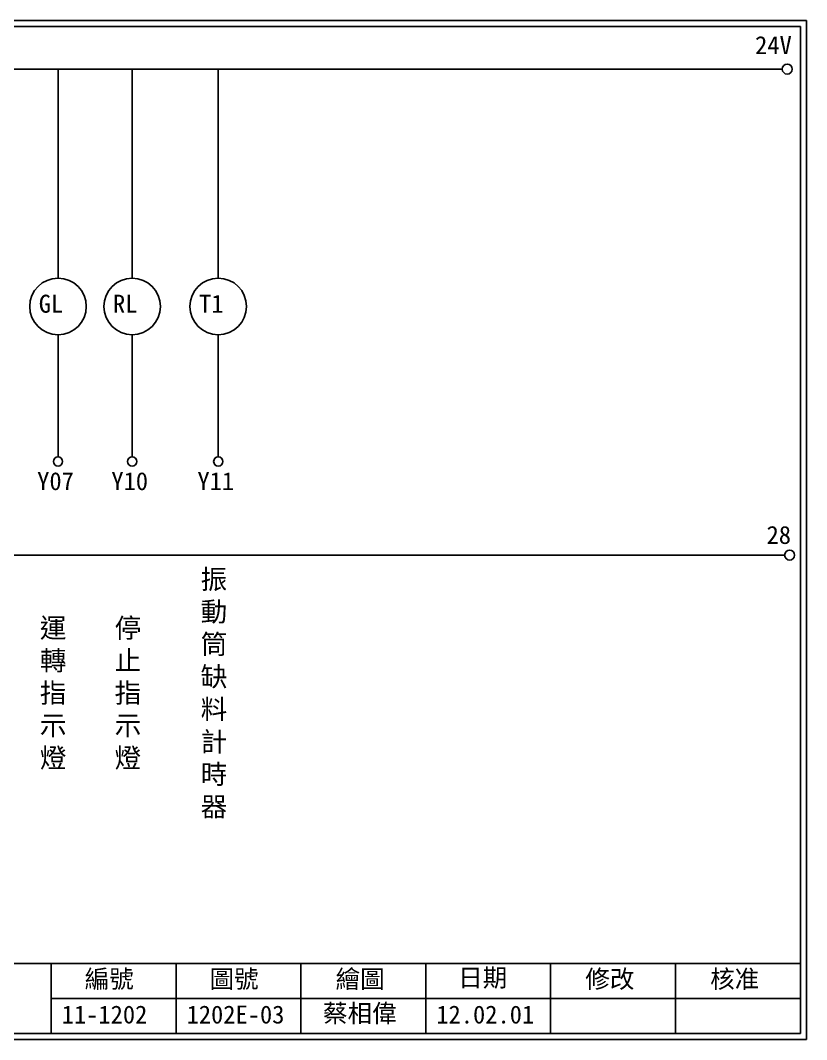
# Model space of a CAD drawing. Extents: x 325 to 612, y 3 to 207.
# Drawn here: x 454.9 to 612.3, y 3 to 207 of the extents above; entities that cross this region are included whole.
import ezdxf

# ---------------------------------------------------------------- set-up
doc = ezdxf.new("R2010")
doc.units = 0
doc.layers.get('0').update_dxf_attribs({"linetype": 'CONTINUOUS'})
doc.layers.add('圖框層', color=7, linetype='CONTINUOUS')
doc.layers.add('標尺寸層', color=3, linetype='CONTINUOUS')
doc.styles.add('CNS', font='romanc.shx', dxfattribs={"bigfont": 'chineset.shx'})
doc.styles.add('STSL', font='KAIU.TTF')

msp = doc.modelspace()

# ---------------------------------------------------------------- linework, layer by layer
for centre in [(608.44, 197.22), (608.92, 99.96)]:
    msp.add_circle(centre, 1)
at = {"layer": '圖框層', "color": 7}
for p, q in [((612.32, 206.97), (325.32, 206.97)), ((612.32, 3), (612.32, 206.97)), ((611.07, 205.72), (326.57, 205.72)), ((611.07, 4.25), (611.07, 205.72)), ((326.57, 18.25), (611.07, 18.25)), ((461.07, 4.25), (461.07, 18.25)), ((486.07, 4.25), (486.07, 18.25)), ((511.07, 4.25), (511.07, 18.25)), ((536.07, 4.25), (536.07, 18.25)), ((561.07, 4.25), (561.07, 18.25)), ((586.07, 4.25), (586.07, 18.25)), ((461.07, 11.25), (611.07, 11.25)), ((326.57, 4.25), (611.07, 4.25)), ((325.32, 3), (612.32, 3))]:
    msp.add_line(p, q, dxfattribs=at)
at = {"layer": '標尺寸層', "color": 7}
for p, q in [((329.84, 197.22), (607.44, 197.22)), ((462.44, 197.22), (462.44, 155.39)), ((477.29, 197.22), (477.29, 155.39)), ((494.52, 197.22), (494.52, 155.39)), ((462.44, 144.07), (462.44, 119.62)), ((477.29, 144.07), (477.29, 119.62)), ((494.52, 144.07), (494.52, 119.62)), ((330.05, 99.96), (607.92, 99.96))]:
    msp.add_line(p, q, dxfattribs=at)
for centre, radius in [((462.44, 149.73), 5.66), ((477.29, 149.73), 5.66), ((494.52, 149.73), 5.66), ((462.44, 118.7), 0.92), ((477.29, 118.7), 0.92), ((494.52, 118.7), 0.92)]:
    msp.add_circle(centre, radius, dxfattribs=at)

# ---------------------------------------------------------------- texts
at = {"layer": '圖框層', "color": 4, "style": 'STSL'}
for s, p in [('24V', (602, 200.22)), ('GL', (458.59, 148.47)), ('RL', (473.44, 148.47)), ('T1', (490.68, 148.47)), ('Y07', (458.27, 112.96)), ('Y10', (473.12, 112.96)), ('Y11', (490.35, 112.96)), ('28', (604.3, 102.2)), ('編號', (467.78, 13.34)), ('圖號', (492.78, 13.34)), ('繪圖', (518.01, 13.34)), ('日期', (542.54, 13.59)), ('修改', (568.01, 13.34)), ('核准', (593.01, 13.34)), ('蔡相偉', (515.5, 6.47)), ('11-1202', (463.18, 6.22)), ('1202E-03', (488.18, 6.22)), ('12.02.01', (538.18, 6.22))]:
    msp.add_text(s, height=3.6, dxfattribs=at).set_placement(p)
at = {"layer": '標尺寸層', "color": 7, "char_height": 3.9, "width": 2.8481, "attachment_point": 5, "style": 'CNS'}
for s, insert in [('{\\fDFKai-SB|b0|i0|c136|p65;振動筒缺料計時器}', (493.66, 72.17)), ('{\\fDFKai-SB|b0|i0|c136|p65;運轉指示燈}', (461.46, 72.17)), ('{\\fDFKai-SB|b0|i0|c136|p65;停止指示燈}', (476.43, 72.17))]:
    msp.add_mtext(s, dxfattribs=dict(at, insert=insert))

doc.saveas('drawing.dxf')
